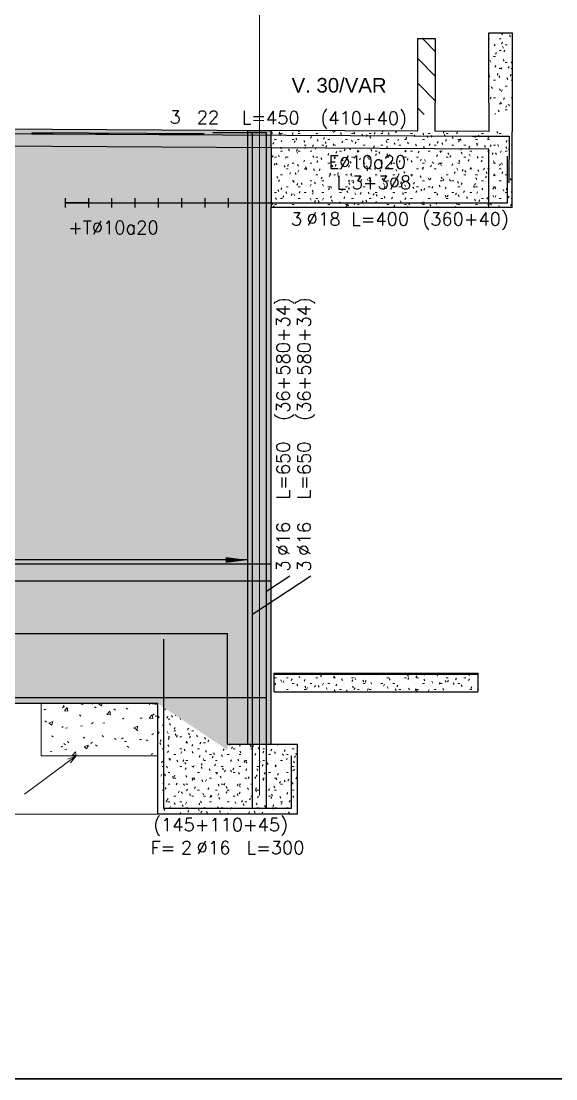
# Model space of a CAD drawing. Extents: x -9696 to 17719, y -11558 to 16829.
# Drawn here: x 1504 to 1963, y 68 to 976 of the extents above; entities that cross this region are included whole.
import ezdxf
from ezdxf.enums import TextEntityAlignment as Align

# ---------------------------------------------------------------- set-up
doc = ezdxf.new("R2010")
doc.units = 0
doc.header["$LTSCALE"] = 30
doc.header["$MEASUREMENT"] = 0
doc.linetypes.add('EJEGa$0$RLE-PROYECCION', pattern=[0.71438, 0.47625, -0.23813])
doc.layers.get('0').update_dxf_attribs({"linetype": 'CONTINUOUS'})
for name, color, linetype in [('EJEGa$0$FE', 7, 'CONTINUOUS'), ('EJEGa$0$RLA-CONTORNOS', 3, 'CONTINUOUS'), ('EJEGa$0$RLA-COTAS2', 1, 'CONTINUOUS'), ('EJEGa$0$RLA-FE', 7, 'CONTINUOUS'), ('EJEGa$0$RLA-TEXTOS-FE', 9, 'CONTINUOUS'), ('RLA-FORMATO', 7, 'CONTINUOUS')]:
    doc.layers.add(name, color=color, linetype=linetype)
for name, color, linetype, lineweight in [('EJEGa$0$G-PLANOTM', 2, 'CONTINUOUS', 15), ('EJEGa$0$RLA-CONTORNO', 30, 'CONTINUOUS', 25), ('EJEGa$0$RLA-EJES', 1, 'CONTINUOUS', 9), ('EJEGa$0$RLA-NIVEL-1', 1, 'CONTINUOUS', 9), ('EJEGa$0$RLA-TEXTOS-1', 9, 'CONTINUOUS', 9)]:
    doc.layers.add(name, color=color, linetype=linetype, lineweight=lineweight)
doc.layers.add('EJEGa$0$RLA-ACHURADO', color=30, linetype='EJEGa$0$RLE-PROYECCION', lineweight=15, transparency=0.7)
doc.styles.add('EJEGa$0$Arial_2', font='arial.ttf', dxfattribs={"height": 12.5})
doc.styles.add('EJEGa$0$RomanS', font='romans.shx', dxfattribs={"height": 11.25})
pattern_1 = [(0, (842.918, -1660.081), (20.32, 5.08), [1.676, -13.564, 1.676, -13.564, -81.28]), (0, (842.918, -1660.081), (20.32, 5.08), [-30.48, 1.676, -28.804, 1.676, -13.564, -35.56]), (0, (842.918, -1660.081), (20.32, 5.08), [-76.2, 1.676, -8.484, 1.676, -23.724]), (120, (850.538, -1657.541), (-14.559409, 15.057636), [1.676, -13.564, 1.676, -13.564, -81.28]), (120, (850.538, -1657.541), (-14.559409, 15.057636), [-30.48, 1.676, -28.804, 1.676, -13.564, -35.56]), (120, (850.538, -1657.541), (-14.559409, 15.057636), [-76.2, 1.676, -8.484, 1.676, -23.724]), (240, (853.078, -1647.381), (-5.760591, -20.137636), [1.676, -13.564, 1.676, -13.564, -81.28]), (240, (853.078, -1647.381), (-5.760591, -20.137636), [-30.48, 1.676, -28.804, 1.676, -13.564, -35.56]), (240, (853.078, -1647.381), (-5.760591, -20.137636), [-76.2, 1.676, -8.484, 1.676, -23.724])]
pattern_2 = [(50, (842.918, -1660.08), (36.4365, -3.1877), [3.81, -41.91]), (355, (842.918, -1660.08), (-7.0485, 38.2117), [3.048, -33.528]), (100.451, (845.954, -1660.347), (29.3886, 35.023), [3.238, -35.618]), (46.184, (842.92, -1649.92), (54.216, -8.4084), [5.715, -62.865]), (96.636, (847.436, -1650.62), (47.4805, 49.4854), [4.857, -53.427]), (351.184, (842.92, -1649.92), (47.481, 49.4846), [4.572, -50.292]), (21, (847.998, -1652.46), (30.3226, -20.4528), [3.81, -41.91]), (326, (847.998, -1652.46), (12.3607, 36.8379), [3.048, -33.528]), (71.451, (850.525, -1654.165), (42.6833, 16.3839), [3.238, -35.618]), (37.5, (842.918, -1660.081), (0.61807, 16.91082), [1.676, -31.445, 1.676, -32.36, -33.655]), (37.5, (842.918, -1660.081), (0.61807, 16.91082), [-67.158, 1.676, -31.979]), (7.5, (842.918, -1660.081), (13.36414, 20.03578), [1.676, -17.729, 1.676, -30.683, -12.827]), (7.5, (842.918, -1660.081), (13.36414, 20.03578), [-51.765, 1.676, -11.151]), (327.5, (831.589, -1660.081), (27.11816, -1.14606), [1.676, -11.024, 1.676, -37.948, -52.578]), (327.5, (831.589, -1660.081), (27.11816, -1.14606), [-52.324, 1.676, -50.902]), (317.5, (826.51, -1660.08), (29.6258, 5.0851), [1.676, -14.834, 1.676, -24.638, -37.338]), (317.5, (826.51, -1660.08), (29.6258, 5.0851), [-42.824, 1.676, -35.662])]

# ---------------------------------------------------------------- blocks, each defined once
blk = doc.blocks.new('EJEGa$0$Generic Models 1 - Generic Models 1-436798-EJE Ga')
at = {"layer": 'EJEGa$0$G-PLANOTM'}
h = blk.add_hatch(dxfattribs=at)
h.set_pattern_fill('RLE-M_N_E_H_ _PLANTA_', color=256, style=0, pattern_type=2)
h.set_pattern_definition(pattern_2)
h.paths.add_polyline_path([(1187.68, -962), (1187.68, -917), (1087.68, -917), (1087.68, -962)], flags=0)
for p, q in [((1187.68, -917), (1087.68, -917)), ((1087.68, -917), (1087.68, -962)), ((1187.68, -962), (1187.68, -917)), ((1087.68, -962), (1187.68, -962))]:
    blk.add_line(p, q, dxfattribs=at)
blk = doc.blocks.new('EJEGa$0$Generic Models 2 - Generic Models 1-437252-EJE Ga')
at = {"layer": 'EJEGa$0$G-PLANOTM'}
h = blk.add_hatch(dxfattribs=at)
h.set_pattern_fill('RLE-M_N_E_H_ _PLANTA_', color=256, style=0, pattern_type=2)
h.set_pattern_definition(pattern_2)
h.paths.add_polyline_path([(1187.68, -962), (1187.68, -917), (1087.68, -917), (1087.68, -962)], flags=0)
for p, q in [((1187.68, -917), (1087.68, -917)), ((1087.68, -917), (1087.68, -962)), ((1187.68, -962), (1187.68, -917)), ((1087.68, -962), (1187.68, -962))]:
    blk.add_line(p, q, dxfattribs=at)
blk = doc.blocks.new('*U230')
at = {"layer": 'EJEGa$0$RLA-FE'}
for p, q in [((0, 0), (0, 0)), ((0, 0), (698.21, 0)), ((698.21, 0), (748.21, 0)), ((748.21, 0), (780, 0)), ((780, 0), (780, 0))]:
    blk.add_line(p, q, dxfattribs=at)
at = {"layer": 'EJEGa$0$RLA-FE', "color": 3, "style": 'EJEGa$0$RomanS', "flags": 8}
for tag, p in [('F=', (297.99, -25.3)), ('NUM', (312.4, -25.3))]:
    blk.add_attdef(tag, text='', height=11.25, dxfattribs=at).set_placement(p, align=Align.RIGHT)
at = {"layer": 'EJEGa$0$RLA-FE', "color": 3, "style": 'EJEGa$0$RomanS'}
for tag, p, flags in [('PHI', (316.3, -25.08), 12), ('DIAM', (326.15, -25.3), 12), ('MINUS', (348.17, -25.3), 13), ('MARK', (361.56, -25.3), 13), ('TEXTO_FE1', (364.87, -25.3), 8), ('TEXTO_FE2', (432.39, -25.28), 8), ('TIPO', (388.8, -57.92), 13), ('NVECES', (374.93, -76.86), 13), ('NUMFE', (378.86, -96.62), 13), ('CAPA', (387.06, -115.74), 13), ('DESPLAZA', (277.18, -134.17), 13), ('ESPACIO', (283.22, -152.53), 13), ('CANT', (297.06, -171.33), 13)]:
    blk.add_attdef(tag, p, '', height=11.25, dxfattribs=dict(at, flags=flags))
blk = doc.blocks.new('*U231')
at = {"layer": 'EJEGa$0$RLA-FE'}
for p, q in [((0, 145), (0, 0)), ((110, 0), (110, 45)), ((0, 0), (28.21, 0)), ((28.21, 0), (78.21, 0)), ((78.21, 0), (110, 0))]:
    blk.add_line(p, q, dxfattribs=at)
at = {"layer": 'EJEGa$0$RLA-FE', "color": 3, "style": 'EJEGa$0$RomanS'}
for tag, p, flags in [('TEXTO_FE2', (-8.8, -19.86), 8), ('PHI', (28.48, -39.4), 12), ('DIAM', (38.34, -39.61), 12), ('MINUS', (60.36, -39.61), 13), ('TEXTO_FE1', (71.41, -39.61), 8), ('MARK', (73.75, -39.61), 13), ('TIPO', (53.8, -57.92), 13), ('NVECES', (39.93, -76.86), 13), ('NUMFE', (43.86, -96.62), 13), ('CAPA', (52.06, -115.74), 13), ('DESPLAZA', (277.18, -134.17), 13), ('ESPACIO', (283.22, -152.53), 13), ('CANT', (297.06, -171.33), 13)]:
    blk.add_attdef(tag, p, '', height=11.25, dxfattribs=dict(at, flags=flags))
at = {"layer": 'EJEGa$0$RLA-FE', "color": 3, "style": 'EJEGa$0$RomanS', "flags": 8}
for tag, p in [('F=', (10.18, -39.61)), ('NUM', (24.59, -39.61))]:
    blk.add_attdef(tag, text='', height=11.25, dxfattribs=at).set_placement(p, align=Align.RIGHT)
blk = doc.blocks.new('*U233')
at = {"layer": 'EJEGa$0$RLA-FE'}
for p, q in [((360, 0), (360, 40)), ((0, 0), (-20, 0)), ((-20, 0), (30, 0)), ((0, 0), (0, 0)), ((30, 0), (360, 0))]:
    blk.add_line(p, q, dxfattribs=at)
at = {"layer": 'EJEGa$0$RLA-FE', "color": 3, "style": 'EJEGa$0$RomanS', "flags": 8}
for tag, p in [('F=', (169.15, -19.57)), ('NUM', (183.56, -19.57))]:
    blk.add_attdef(tag, text='', height=11.25, dxfattribs=at).set_placement(p, align=Align.RIGHT)
at = {"layer": 'EJEGa$0$RLA-FE', "color": 3, "style": 'EJEGa$0$RomanS'}
for tag, p, flags in [('PHI', (187.45, -19.35), 12), ('DIAM', (197.31, -19.57), 12), ('MINUS', (219.33, -19.57), 13), ('TEXTO_FE1', (225.74, -19.57), 8), ('MARK', (232.72, -19.57), 13), ('TEXTO_FE2', (286.82, -19.55), 8), ('TIPO', (178.8, -57.92), 13), ('NVECES', (164.93, -76.86), 13), ('NUMFE', (168.86, -96.62), 13), ('CAPA', (177.06, -115.74), 13), ('DESPLAZA', (277.18, -134.17), 13), ('ESPACIO', (283.22, -152.53), 13), ('CANT', (297.06, -171.33), 13)]:
    blk.add_attdef(tag, p, '', height=11.25, dxfattribs=dict(at, flags=flags))
blk = doc.blocks.new('EJEGa$0$FLECHA')
at = {"color": 2}
blk.add_lwpolyline([(0, 0, 0, 5, 0), (19.21, 0, 5, 5, 0)], format="xyseb", dxfattribs=at)
blk = doc.blocks.new('*U236')
at = {"layer": 'EJEGa$0$RLA-FE'}
h = blk.add_hatch(color=256, dxfattribs=at)
edge = h.paths.add_edge_path()
edge.add_arc((119.19, 0), 3, 0, 360)
at = {"layer": 'EJEGa$0$RLA-FE', "color": 1}
blk.add_line((119.19, -342.84), (119.19, 447.14), dxfattribs=at)
at = {"layer": 'EJEGa$0$RLA-FE'}
for p, q in [((0, -30), (0, 0)), ((0, 0), (138.21, 0)), ((138.21, 0), (188.21, 0)), ((188.21, 0), (220, 0)), ((220, 0), (220, 0))]:
    blk.add_line(p, q, dxfattribs=at)
blk.add_circle((119.19, 0), 3, dxfattribs=at)
at = {"layer": 'EJEGa$0$FE', "color": 1, "rotation": 270}
blk.add_blockref('EJEGa$0$FLECHA', (119.19, 447.14), dxfattribs=at)
at = {"layer": 'EJEGa$0$FE', "color": 1, "xscale": -1, "rotation": 270}
blk.add_blockref('EJEGa$0$FLECHA', (119.19, -342.84), dxfattribs=at)
at = {"layer": 'EJEGa$0$RLA-FE', "color": 3, "style": 'EJEGa$0$RomanS'}
for tag, flags, p in [('TEXTO_FE2', 8, (127.09, 26.53)), ('+SUPLE', 12, (75.04, 7.32))]:
    blk.add_attdef(tag, text='', height=11.25, dxfattribs=dict(at, flags=flags)).set_placement(p, align=Align.RIGHT)
for tag, p, flags in [('LADO', (139.75, 26.53), 8), ('PHI', (79.08, 7.54), 14), ('A', (109.68, 7.32), 12), ('ESP', (120.58, 7.32), 12), ('MINUS', (145.65, 7.32), 13), ('TEXTO_FE1', (151.84, 7.32), 8), ('MARK', (159.05, 7.32), 13), ('TIPO', (89.59, -50.69), 13), ('NVECES', (75.71, -69.63), 13), ('NUMFE', (79.64, -89.39), 13), ('CAPA', (87.84, -108.51), 13), ('DESPLAZA', (258.97, -126.5), 13), ('ESPACIO', (265.02, -144.86), 13), ('CANT', (278.86, -163.66), 13), ('REC', (283.33, -184.45), 9)]:
    blk.add_attdef(tag, p, '', height=11.25, dxfattribs=dict(at, flags=flags))
at = {"layer": 'EJEGa$0$RLA-FE', "color": 3, "style": 'EJEGa$0$RomanS', "flags": 12}
blk.add_attdef('DIAM', text='', height=11.25, dxfattribs=at).set_placement((99.88, 7.32), align=Align.CENTER)
blk = doc.blocks.new('*U264')
at = {"layer": 'EJEGa$0$RLA-FE'}
for p, q in [((0, -30), (0, 0)), ((0, 0), (688.21, 0)), ((688.21, 0), (738.21, 0)), ((738.21, 0), (770, 0)), ((770, 0), (770, 0))]:
    blk.add_line(p, q, dxfattribs=at)
at = {"layer": 'EJEGa$0$RLA-FE', "color": 3, "style": 'EJEGa$0$RomanS', "flags": 8}
for tag, p in [('F=', (293.44, 9.32)), ('NUM', (307.85, 9.32))]:
    blk.add_attdef(tag, text='', height=11.25, dxfattribs=at).set_placement(p, align=Align.RIGHT)
at = {"layer": 'EJEGa$0$RLA-FE', "color": 3, "style": 'EJEGa$0$RomanS'}
for tag, p, flags in [('PHI', (311.74, 9.54), 14), ('DIAM', (321.6, 9.32), 12), ('MINUS', (343.62, 9.32), 13), ('MARK', (357.01, 9.32), 13), ('TEXTO_FE1', (360.31, 9.32), 8), ('TEXTO_FE2', (427.83, 9.34), 8), ('TIPO', (383.8, -75.78), 13), ('NVECES', (369.93, -94.72), 13), ('NUMFE', (373.86, -114.48), 13), ('CAPA', (382.06, -133.6), 13), ('DESPLAZA', (278.34, -151.59), 13), ('ESPACIO', (284.39, -169.95), 13), ('CANT', (298.23, -188.75), 13)]:
    blk.add_attdef(tag, p, '', height=11.25, dxfattribs=dict(at, flags=flags))
blk = doc.blocks.new('*U263')
at = {"layer": 'EJEGa$0$RLA-FE'}
for p, q in [((0, 0), (0, 0)), ((0, 0), (328.21, 0)), ((328.21, 0), (378.21, 0)), ((378.21, 0), (410, 0)), ((410, 0), (410, -40))]:
    blk.add_line(p, q, dxfattribs=at)
at = {"layer": 'EJEGa$0$RLA-FE', "color": 3, "style": 'EJEGa$0$RomanS', "flags": 8}
for tag, p in [('F=', (113.44, 9.32)), ('NUM', (127.85, 9.32))]:
    blk.add_attdef(tag, text='', height=11.25, dxfattribs=at).set_placement(p, align=Align.RIGHT)
at = {"layer": 'EJEGa$0$RLA-FE', "color": 3, "style": 'EJEGa$0$RomanS'}
for tag, p, flags in [('PHI', (131.74, 9.54), 14), ('DIAM', (141.6, 9.32), 12), ('MINUS', (163.62, 9.32), 13), ('MARK', (177.01, 9.32), 13), ('TEXTO_FE1', (180.31, 9.32), 8), ('TEXTO_FE2', (247.83, 9.34), 8), ('TIPO', (203.8, -75.78), 13), ('NVECES', (189.93, -94.72), 13), ('NUMFE', (193.86, -114.48), 13), ('CAPA', (202.06, -133.6), 13), ('DESPLAZA', (278.34, -151.59), 13), ('ESPACIO', (284.39, -169.95), 13), ('CANT', (298.23, -188.75), 13)]:
    blk.add_attdef(tag, p, '', height=11.25, dxfattribs=dict(at, flags=flags))
blk = doc.blocks.new('*U262')
at = {"layer": 'EJEGa$0$RLA-FE', "color": 6}
blk.add_line((0, 1), (148.02, 1), dxfattribs=at)
at = {"layer": 'EJEGa$0$RLA-FE', "color": 3, "style": 'EJEGa$0$RomanS', "flags": 8}
for tag, p in [('(', (59.66, 9.14)), ('EMP', (78.69, 9.14)), (')', (98, 9.14))]:
    blk.add_attdef(tag, text='', height=11.25, dxfattribs=at).set_placement(p, align=Align.CENTER)
blk = doc.blocks.new('*U266')
at = {"layer": 'EJEGa$0$RLA-FE'}
for p, q in [((0, 36), (0, 0)), ((580, 0), (580, 34)), ((0, 0), (498.21, 0)), ((498.21, 0), (548.21, 0)), ((548.21, 0), (580, 0))]:
    blk.add_line(p, q, dxfattribs=at)
at = {"layer": 'EJEGa$0$RLA-FE', "color": 3, "style": 'EJEGa$0$RomanS', "flags": 8}
for tag, p in [('F=', (198.44, -19.89)), ('NUM', (212.85, -19.89))]:
    blk.add_attdef(tag, text='', height=11.25, dxfattribs=at).set_placement(p, align=Align.RIGHT)
at = {"layer": 'EJEGa$0$RLA-FE', "color": 3, "style": 'EJEGa$0$RomanS'}
for tag, p, flags in [('PHI', (216.74, -19.68), 12), ('DIAM', (226.6, -19.89), 12), ('MINUS', (248.62, -19.89), 13), ('MARK', (262.01, -19.89), 13), ('TEXTO_FE1', (265.31, -19.89), 8), ('TEXTO_FE2', (332.83, -19.88), 8), ('TIPO', (288.8, -57.92), 13), ('NVECES', (274.93, -76.86), 13), ('NUMFE', (278.86, -96.62), 13), ('CAPA', (287.06, -115.74), 13), ('DESPLAZA', (277.18, -134.17), 13), ('ESPACIO', (283.22, -152.53), 13), ('CANT', (297.06, -171.33), 13)]:
    blk.add_attdef(tag, p, '', height=11.25, dxfattribs=dict(at, flags=flags))
blk = doc.blocks.new('*U267')
at = {"layer": 'EJEGa$0$RLA-FE'}
for p, q in [((0, 36), (0, 0)), ((580, 0), (580, 34)), ((0, 0), (498.21, 0)), ((498.21, 0), (548.21, 0)), ((548.21, 0), (580, 0))]:
    blk.add_line(p, q, dxfattribs=at)
at = {"layer": 'EJEGa$0$RLA-FE', "color": 3, "style": 'EJEGa$0$RomanS', "flags": 8}
for tag, p in [('F=', (198.44, -49.89)), ('NUM', (212.85, -49.89))]:
    blk.add_attdef(tag, text='', height=11.25, dxfattribs=at).set_placement(p, align=Align.RIGHT)
at = {"layer": 'EJEGa$0$RLA-FE', "color": 3, "style": 'EJEGa$0$RomanS'}
for tag, p, flags in [('PHI', (216.74, -49.68), 12), ('DIAM', (226.6, -49.89), 12), ('MINUS', (248.62, -49.89), 13), ('MARK', (262.01, -49.89), 13), ('TEXTO_FE1', (265.31, -49.89), 8), ('TEXTO_FE2', (332.83, -49.88), 8), ('TIPO', (288.8, -57.92), 13), ('NVECES', (274.93, -76.86), 13), ('NUMFE', (278.86, -96.62), 13), ('CAPA', (287.06, -115.74), 13), ('DESPLAZA', (277.18, -134.17), 13), ('ESPACIO', (283.22, -152.53), 13), ('CANT', (297.06, -171.33), 13)]:
    blk.add_attdef(tag, p, '', height=11.25, dxfattribs=dict(at, flags=flags))
blk = doc.blocks.new('*U268')
at = {"layer": 'EJEGa$0$RLA-FE'}
for p, q in [((0, -51), (0, 0)), ((0, 0), (467.21, 0)), ((467.21, 0), (517.21, 0)), ((517.21, 0), (549, 0)), ((549, 0), (549, -50))]:
    blk.add_line(p, q, dxfattribs=at)
at = {"layer": 'EJEGa$0$RLA-FE', "color": 3, "style": 'EJEGa$0$RomanS', "flags": 8}
for tag, p in [('F=', (182.94, 9.32)), ('NUM', (197.35, 9.32))]:
    blk.add_attdef(tag, text='', height=11.25, dxfattribs=at).set_placement(p, align=Align.RIGHT)
at = {"layer": 'EJEGa$0$RLA-FE', "color": 3, "style": 'EJEGa$0$RomanS'}
for tag, p, flags in [('PHI', (201.24, 9.54), 14), ('DIAM', (211.1, 9.32), 12), ('MINUS', (233.12, 9.32), 13), ('MARK', (246.51, 9.32), 13), ('TEXTO_FE1', (249.81, 9.32), 8), ('TEXTO_FE2', (317.33, 9.34), 8), ('TIPO', (273.3, -75.78), 13), ('NVECES', (259.43, -94.72), 13), ('NUMFE', (263.36, -114.48), 13), ('CAPA', (271.56, -133.6), 13), ('DESPLAZA', (278.34, -151.59), 13), ('ESPACIO', (284.39, -169.95), 13), ('CANT', (298.23, -188.75), 13)]:
    blk.add_attdef(tag, p, '', height=11.25, dxfattribs=dict(at, flags=flags))
blk = doc.blocks.new('*U269')
at = {"layer": 'EJEGa$0$RLA-FE'}
for p, q in [((0, -51), (0, 0)), ((0, 0), (467.21, 0)), ((467.21, 0), (517.21, 0)), ((517.21, 0), (549, 0)), ((549, 0), (549, -50))]:
    blk.add_line(p, q, dxfattribs=at)
at = {"layer": 'EJEGa$0$RLA-FE', "color": 3, "style": 'EJEGa$0$RomanS', "flags": 8}
for tag, p in [('F=', (182.94, 39.32)), ('NUM', (197.35, 39.32))]:
    blk.add_attdef(tag, text='', height=11.25, dxfattribs=at).set_placement(p, align=Align.RIGHT)
at = {"layer": 'EJEGa$0$RLA-FE', "color": 3, "style": 'EJEGa$0$RomanS'}
for tag, p, flags in [('PHI', (201.24, 39.54), 14), ('DIAM', (211.1, 39.32), 12), ('MINUS', (233.12, 39.32), 13), ('MARK', (246.51, 39.32), 13), ('TEXTO_FE1', (249.81, 39.32), 8), ('TEXTO_FE2', (317.33, 39.34), 8), ('TIPO', (273.3, -75.78), 13), ('NVECES', (259.43, -94.72), 13), ('NUMFE', (263.36, -114.48), 13), ('CAPA', (271.56, -133.6), 13), ('DESPLAZA', (278.34, -151.59), 13), ('ESPACIO', (284.39, -169.95), 13), ('CANT', (298.23, -188.75), 13)]:
    blk.add_attdef(tag, p, '', height=11.25, dxfattribs=dict(at, flags=flags))
blk = doc.blocks.new('*U270')
at = {"layer": 'EJEGa$0$RLA-FE'}
for p, q in [((0, -50), (0, 0)), ((0, 0), (467.21, 0)), ((467.21, 0), (517.21, 0)), ((517.21, 0), (549, 0)), ((549, 0), (549, -50))]:
    blk.add_line(p, q, dxfattribs=at)
at = {"layer": 'EJEGa$0$RLA-FE', "color": 3, "style": 'EJEGa$0$RomanS', "flags": 8}
for tag, p in [('F=', (182.94, 69.32)), ('NUM', (197.35, 69.32))]:
    blk.add_attdef(tag, text='', height=11.25, dxfattribs=at).set_placement(p, align=Align.RIGHT)
at = {"layer": 'EJEGa$0$RLA-FE', "color": 3, "style": 'EJEGa$0$RomanS'}
for tag, p, flags in [('PHI', (201.24, 69.54), 14), ('DIAM', (211.1, 69.32), 12), ('MINUS', (233.12, 69.32), 13), ('MARK', (246.51, 69.32), 13), ('TEXTO_FE1', (249.81, 69.32), 8), ('TEXTO_FE2', (317.33, 69.34), 8), ('TIPO', (273.3, -75.78), 13), ('NVECES', (259.43, -94.72), 13), ('NUMFE', (263.36, -114.48), 13), ('CAPA', (271.56, -133.6), 13), ('DESPLAZA', (283.34, -151.59), 13), ('ESPACIO', (289.39, -169.95), 13), ('CANT', (303.23, -188.75), 13)]:
    blk.add_attdef(tag, p, '', height=11.25, dxfattribs=dict(at, flags=flags))
blk = doc.blocks.new('EJEGa$0$A$C1DD01028')
at = {"layer": 'EJEGa$0$RLA-FE'}
ref = blk.add_blockref('*U270', (24, -115), dxfattribs=dict(at, rotation=90))
ref.add_attrib('DIAM', '16', (-45.32, 96.1), dxfattribs={"color": 3, "height": 11.25, "rotation": 90, "style": 'EJEGa$0$RomanS'})
ref.add_attrib('NUM', '3', dxfattribs={"color": 3, "height": 11.25, "rotation": 90, "style": 'EJEGa$0$RomanS'}).set_placement((-45.32, 82.35), align=Align.RIGHT)
ref.add_attrib('TEXTO_FE1', 'L=650', (-45.32, 134.81), dxfattribs={"color": 3, "height": 11.25, "rotation": 90, "style": 'EJEGa$0$RomanS'})
ref.add_attrib('TEXTO_FE2', '(50+549+50)', (-45.34, 202.33), dxfattribs={"color": 3, "height": 11.25, "rotation": 90, "style": 'EJEGa$0$RomanS'})
ref = blk.add_blockref('*U269', (16, -115), dxfattribs=dict(at, rotation=90))
ref.add_attrib('DIAM', '16', (-23.32, 96.1), dxfattribs={"color": 3, "height": 11.25, "rotation": 90, "style": 'EJEGa$0$RomanS'})
ref.add_attrib('NUM', '3', dxfattribs={"color": 3, "height": 11.25, "rotation": 90, "style": 'EJEGa$0$RomanS'}).set_placement((-23.32, 82.35), align=Align.RIGHT)
ref.add_attrib('TEXTO_FE1', 'L=650', (-23.32, 134.81), dxfattribs={"color": 3, "height": 11.25, "rotation": 90, "style": 'EJEGa$0$RomanS'})
ref.add_attrib('TEXTO_FE2', '(51+549+50)', (-23.34, 202.33), dxfattribs={"color": 3, "height": 11.25, "rotation": 90, "style": 'EJEGa$0$RomanS'})
ref = blk.add_blockref('*U268', (4, -115), dxfattribs=dict(at, rotation=90))
ref.add_attrib('DIAM', '16', (-5.32, 96.1), dxfattribs={"color": 3, "height": 11.25, "rotation": 90, "style": 'EJEGa$0$RomanS'})
ref.add_attrib('NUM', '3', dxfattribs={"color": 3, "height": 11.25, "rotation": 90, "style": 'EJEGa$0$RomanS'}).set_placement((-5.32, 82.35), align=Align.RIGHT)
ref.add_attrib('TEXTO_FE1', 'L=650', (-5.32, 134.81), dxfattribs={"color": 3, "height": 11.25, "rotation": 90, "style": 'EJEGa$0$RomanS'})
ref.add_attrib('TEXTO_FE2', '(51+549+50)', (-5.34, 202.33), dxfattribs={"color": 3, "height": 11.25, "rotation": 90, "style": 'EJEGa$0$RomanS'})
ref = blk.add_blockref('*U267', (813.98, -150), dxfattribs=dict(at, rotation=90))
ref.add_attrib('DIAM', '16', (863.88, 76.6), dxfattribs={"color": 3, "height": 11.25, "rotation": 90, "style": 'EJEGa$0$RomanS'})
ref.add_attrib('NUM', '3', dxfattribs={"color": 3, "height": 11.25, "rotation": 90, "style": 'EJEGa$0$RomanS'}).set_placement((863.88, 62.85), align=Align.RIGHT)
ref.add_attrib('TEXTO_FE1', 'L=650', (863.88, 115.31), dxfattribs={"color": 3, "height": 11.25, "rotation": 90, "style": 'EJEGa$0$RomanS'})
ref.add_attrib('TEXTO_FE2', '(36+580+34)', (863.86, 182.83), dxfattribs={"color": 3, "height": 11.25, "rotation": 90, "style": 'EJEGa$0$RomanS'})
ref.add_attrib('PHI', '%%C', (863.66, 66.74), dxfattribs={"color": 3, "height": 11.25, "rotation": 90, "style": 'EJEGa$0$RomanS'})
ref = blk.add_blockref('*U266', (825.98, -150), dxfattribs=dict(at, rotation=90))
ref.add_attrib('DIAM', '16', (845.88, 76.6), dxfattribs={"color": 3, "height": 11.25, "rotation": 90, "style": 'EJEGa$0$RomanS'})
ref.add_attrib('NUM', '3', dxfattribs={"color": 3, "height": 11.25, "rotation": 90, "style": 'EJEGa$0$RomanS'}).set_placement((845.88, 62.85), align=Align.RIGHT)
ref.add_attrib('TEXTO_FE1', 'L=650', (845.88, 115.31), dxfattribs={"color": 3, "height": 11.25, "rotation": 90, "style": 'EJEGa$0$RomanS'})
ref.add_attrib('TEXTO_FE2', '(36+580+34)', (845.86, 182.83), dxfattribs={"color": 3, "height": 11.25, "rotation": 90, "style": 'EJEGa$0$RomanS'})
ref.add_attrib('PHI', '%%C', (845.66, 66.74), dxfattribs={"color": 3, "height": 11.25, "rotation": 90, "style": 'EJEGa$0$RomanS'})
blk = doc.blocks.new('*U271')
at = {"layer": 'EJEGa$0$RLA-FE', "color": 1}
blk.add_line((-4, 0), (4, 0), dxfattribs=at)
blk = doc.blocks.new('*U272')
at = {"layer": 'EJEGa$0$RLA-COTAS2', "color": 0, "linetype": 'ByBlock', "lineweight": -2, "transparency": 16777216}
for p in [(0, 140), (0, 120), (0, 100), (0, 80), (0, 60), (0, 40), (0, 20), (0, 0)]:
    blk.add_blockref('*U271', p, dxfattribs=at)
blk = doc.blocks.new('EJEGa')
at = {"layer": 'EJEGa$0$RLA-ACHURADO'}
h = blk.add_hatch(dxfattribs=at)
h.set_pattern_fill('SAND - DENSE', color=256, style=0, pattern_type=2)
h.set_pattern_definition(pattern_1)
h.paths.add_polyline_path([(1492.18, -411.15), (1492.18, -341), (1472.18, -341), (1472.18, -411.14)], flags=0)
h = blk.add_hatch(dxfattribs=at)
h.set_pattern_fill('RLE-N_E__2_ETAPA', color=256, style=0, pattern_type=2)
h.set_pattern_definition([(315, (842.918, -1660.081), (10.6066, 10.6066), [])])
h.paths.add_polyline_path([(1426.14, -411.11), (1426.14, -346), (1411.14, -346), (1411.14, -411.1)], flags=0)
h = blk.add_hatch(dxfattribs=at)
h.set_pattern_fill('SAND - DENSE', color=256, style=0, pattern_type=2)
h.set_pattern_definition(pattern_1)
h.paths.add_polyline_path([(1285.18, -952), (1285.18, -424.86), (455.2, -420.3), (455.2, -857), (1247.68, -857), (1247.68, -952)])
h = blk.add_hatch(dxfattribs=at)
h.set_pattern_fill('SAND - DENSE', color=256, style=0, pattern_type=2)
h.set_pattern_definition(pattern_1)
h.paths.add_polyline_path([(1492.1, -441), (1490.46, -425.49), (1283.46, -425.36), (1285.1, -439.86)])
h = blk.add_hatch(dxfattribs=at)
h.set_pattern_fill('SAND - DENSE', color=256, style=0, pattern_type=2)
h.set_pattern_definition(pattern_1)
h.paths.add_polyline_path([(1492.18, -491), (1492.18, -441), (1285.18, -439.86), (1285.18, -491)], flags=0)
h = blk.add_hatch(dxfattribs=at)
h.set_pattern_fill('SAND - DENSE', color=256, style=0, pattern_type=2)
h.set_pattern_definition(pattern_1)
h.paths.add_polyline_path([(1285.18, -812), (1285.18, -797), (455.2, -797), (455.2, -812)], flags=0)
h = blk.add_hatch(dxfattribs=at)
h.set_pattern_fill('SAND - DENSE', color=256, style=0, pattern_type=2)
h.set_pattern_definition(pattern_1)
h.paths.add_polyline_path([(1187.68, -917), (1247.68, -957), (1247.68, -857), (610.2, -857), (610.2, -917)])
h = blk.add_hatch(dxfattribs=at)
h.set_pattern_fill('SAND - DENSE', color=256, style=0, pattern_type=2)
h.set_pattern_definition([(0, (842.918, -906.522), (20.32, 0.406), [1.676, -13.564, 1.676, -13.564, -81.28]), (0, (842.918, -906.522), (20.32, 0.406), [-30.48, 1.676, -28.804, 1.676, -13.564, -35.56]), (0, (842.918, -906.522), (20.32, 0.406), [-76.2, 1.676, -8.484, 1.676, -23.724]), (172.127, (850.538, -906.319), (-14.5596348, 1.201673), [0.846, -6.846, 0.846, -6.846, -41.027]), (172.127, (850.538, -906.319), (-14.5596348, 1.201673), [-15.385, 0.846, -14.539, 0.846, -6.846, -17.949]), (172.127, (850.538, -906.319), (-14.5596348, 1.201673), [-38.463, 0.846, -4.282, 0.846, -11.975]), (187.873, (853.078, -905.508), (-5.7610027, -1.6082888), [0.846, -6.846, 0.846, -6.846, -41.027]), (187.873, (853.078, -905.508), (-5.7610027, -1.6082888), [-15.385, 0.846, -14.539, 0.846, -6.846, -17.949]), (187.873, (853.078, -905.508), (-5.7610027, -1.6082888), [-38.463, 0.846, -4.282, 0.846, -11.975])])
h.paths.add_polyline_path([(1287.68, -892), (1462.68, -892), (1462.68, -890.96), (1287.68, -890.96)], flags=0)
h = blk.add_hatch(dxfattribs=at)
h.set_pattern_fill('SAND - DENSE', color=256, style=0, pattern_type=2)
h.set_pattern_definition(pattern_1)
h.paths.add_polyline_path([(1287.68, -907), (1462.68, -907), (1462.68, -892), (1287.68, -892)], flags=0)
h = blk.add_hatch(dxfattribs=at)
h.set_pattern_fill('SAND - DENSE', color=256, style=0, pattern_type=2)
h.set_pattern_definition(pattern_1)
h.paths.add_polyline_path([(1247.68, -1012), (1247.68, -957), (1187.68, -917), (1187.68, -1012)])
h = blk.add_hatch(dxfattribs=at)
h.set_pattern_fill('SAND - DENSE', color=256, style=0, pattern_type=2)
h.set_pattern_definition(pattern_1)
h.paths.add_polyline_path([(1307.68, -1012), (1307.68, -952), (1247.68, -952), (1247.68, -1012)], flags=0)
at = {"layer": 'EJEGa$0$RLA-CONTORNO'}
for p, q in [((1472.18, -341), (1492.18, -341)), ((1472.18, -401.11), (1472.18, -341)), ((1492.18, -341), (1492.18, -401.13)), ((1411.14, -346), (1426.14, -346)), ((1411.14, -401.07), (1411.14, -346)), ((1426.14, -346), (1426.14, -401.08)), ((1411.14, -425.55), (1411.14, -401.08)), ((1426.14, -425.64), (1426.14, -401.08)), ((1472.18, -401.11), (1472.18, -425.89)), ((1492.18, -401.13), (1492.18, -426)), ((455.2, -420.3), (1285.18, -424.86)), ((1265.18, -952), (1265.18, -425)), ((1265.18, -425), (1285.18, -425)), ((1285.18, -439.86), (1285.18, -424.86)), ((1411.14, -425.55), (1285.18, -424.86)), ((1472.18, -425.89), (1426.14, -425.64)), ((1492.18, -441), (1492.18, -426)), ((1285.18, -439.86), (455.2, -435.3)), ((1472.18, -440.89), (1285.18, -439.86)), ((1285.18, -439.87), (1285.18, -491)), ((1472.18, -491), (1472.18, -440.89)), ((1492.18, -491), (1492.18, -441)), ((1285.18, -952), (1285.18, -491)), ((1492.18, -491), (1285.18, -491)), ((455.2, -797), (1285.18, -797)), ((1285.18, -812), (455.2, -812)), ((210.2, -857), (1247.68, -857)), ((1247.68, -952), (1247.68, -857)), ((1287.68, -890.96), (1462.68, -890.96)), ((1287.68, -907), (1287.68, -890.96)), ((1462.68, -892), (1287.68, -892)), ((1462.68, -890.96), (1462.68, -907)), ((1287.68, -907), (1462.68, -907)), ((1187.68, -917), (610.2, -917)), ((1187.68, -917), (1187.68, -1012)), ((1247.68, -952), (1307.68, -952)), ((1307.68, -1012), (1307.68, -952)), ((1307.68, -1012), (1187.68, -1012))]:
    blk.add_line(p, q, dxfattribs=at)
at = {"layer": 'EJEGa$0$RLA-CONTORNOS', "color": 2}
for p, q in [((1319.2, -807.68), (1269.18, -840.73)), ((1301.08, -807.68), (1281.18, -820.83))]:
    blk.add_line(p, q, dxfattribs=at)
at = {"layer": 'EJEGa$0$RLA-EJES'}
blk.add_line((1275.18, -996.18), (1275.18, -59.83), dxfattribs=at)
at = {"layer": 'EJEGa$0$RLA-NIVEL-1'}
blk.add_line((1231.04, -1012), (-53.44, -1012), dxfattribs=at)
at = {"layer": 'EJEGa$0$RLA-TEXTOS-1'}
for q in [(1073.32, -994.97), (1110.49, -964.86), (1112.88, -968.09)]:
    blk.add_line((1117.71, -962), q, dxfattribs=at)
at = {"color": 2}
blk.add_blockref('EJEGa$0$A$C1DD01028', (455.2, -857), dxfattribs=at)
at = {"layer": 'EJEGa$0$G-PLANOTM'}
for name in ['EJEGa$0$Generic Models 1 - Generic Models 1-436798-EJE Ga', 'EJEGa$0$Generic Models 2 - Generic Models 1-437252-EJE Ga']:
    blk.add_blockref(name, (0, 0), dxfattribs=at)
at = {"layer": 'EJEGa$0$RLA-COTAS2', "rotation": 270}
blk.add_blockref('*U272', (1108.18, -487.02), dxfattribs=at)
at = {"layer": 'EJEGa$0$RLA-FE'}
ref = blk.add_blockref('*U264', (457.6, -424.32), dxfattribs=dict(at, rotation=359.6851911926109))
ref.add_attrib('DIAM', '16', (779.25, -416.76), dxfattribs={"color": 3, "height": 11.25, "rotation": 359.68519, "style": 'EJEGa$0$RomanS'})
ref.add_attrib('NUM', '3', dxfattribs={"color": 3, "height": 11.25, "rotation": 359.68519, "style": 'EJEGa$0$RomanS'}).set_placement((765.5, -416.68), align=Align.RIGHT)
ref.add_attrib('TEXTO_FE1', 'L=800', (817.96, -416.97), dxfattribs={"color": 3, "height": 11.25, "rotation": 359.68519, "style": 'EJEGa$0$RomanS'})
ref.add_attrib('TEXTO_FE2', '(30+770)', (885.48, -417.32), dxfattribs={"color": 3, "height": 11.25, "rotation": 359.68519, "style": 'EJEGa$0$RomanS'})
ref = blk.add_blockref('*U263', (1079.57, -427.73), dxfattribs=dict(at, rotation=359.6851911926109))
ref.add_attrib('DIAM', '22', (1221.22, -419.19), dxfattribs={"color": 3, "height": 11.25, "rotation": 359.68519, "style": 'EJEGa$0$RomanS'})
ref.add_attrib('NUM', '3', dxfattribs={"color": 3, "height": 11.25, "rotation": 359.68519, "style": 'EJEGa$0$RomanS'}).set_placement((1207.47, -419.11), align=Align.RIGHT)
ref.add_attrib('TEXTO_FE1', 'L=450', (1259.93, -419.4), dxfattribs={"color": 3, "height": 11.25, "rotation": 359.68519, "style": 'EJEGa$0$RomanS'})
ref.add_attrib('TEXTO_FE2', '(410+40)', (1327.46, -419.75), dxfattribs={"color": 3, "height": 11.25, "rotation": 359.68519, "style": 'EJEGa$0$RomanS'})
at = {"layer": 'EJEGa$0$RLA-FE', "rotation": 359.6851911926109}
blk.add_blockref('*U262', (1079.57, -427.73), dxfattribs=at)
at = {"layer": 'EJEGa$0$RLA-FE'}
ref = blk.add_blockref('*U233', (1128.18, -487.02), dxfattribs=at)
ref.add_attrib('DIAM', '18', (1325.49, -506.59), dxfattribs={"color": 3, "height": 11.25, "style": 'EJEGa$0$RomanS'})
ref.add_attrib('NUM', '3', dxfattribs={"color": 3, "height": 11.25, "style": 'EJEGa$0$RomanS'}).set_placement((1311.74, -506.59), align=Align.RIGHT)
ref.add_attrib('TEXTO_FE1', 'L=400', (1353.92, -506.59), dxfattribs={"color": 3, "height": 11.25, "style": 'EJEGa$0$RomanS'})
ref.add_attrib('TEXTO_FE2', '(360+40)', (1415, -506.57), dxfattribs={"color": 3, "height": 11.25, "style": 'EJEGa$0$RomanS'})
ref.add_attrib('PHI', '%%C', (1315.64, -506.38), dxfattribs={"color": 3, "height": 11.25, "style": 'EJEGa$0$RomanS'})
ref = blk.add_blockref('*U236', (922.34, -913), dxfattribs=dict(at, rotation=90))
ref.add_attrib('DIAM', '10', dxfattribs={"color": 3, "height": 11.25, "rotation": 90, "style": 'EJEGa$0$RomanS'}).set_placement((915.02, -813.12), align=Align.CENTER)
ref.add_attrib('LADO', '(LADO TIERRA)', (895.81, -773.25), dxfattribs={"color": 3, "height": 11.25, "rotation": 90, "style": 'EJEGa$0$RomanS'})
ref.add_attrib('TEXTO_FE1', 'L=250', (915.02, -761.16), dxfattribs={"color": 3, "height": 11.25, "rotation": 90, "style": 'EJEGa$0$RomanS'})
ref.add_attrib('TEXTO_FE2', '(30+220)', dxfattribs={"color": 3, "height": 11.25, "rotation": 90, "style": 'EJEGa$0$RomanS'}).set_placement((895.82, -785.91), align=Align.RIGHT)
ref.add_attrib('+SUPLE', '+M.V.', dxfattribs={"color": 3, "height": 11.25, "rotation": 90, "style": 'EJEGa$0$RomanS'}).set_placement((915.02, -837.96), align=Align.RIGHT)
ref.add_attrib('A', 'a', (915.02, -803.32), dxfattribs={"color": 3, "height": 11.25, "rotation": 90, "style": 'EJEGa$0$RomanS'})
ref.add_attrib('ESP', '20', (915.02, -792.42), dxfattribs={"color": 3, "height": 11.25, "rotation": 90, "style": 'EJEGa$0$RomanS'})
ref = blk.add_blockref('*U231', (1192.68, -1006.88), dxfattribs=at)
ref.add_attrib('DIAM', '16', (1231.02, -1046.49), dxfattribs={"color": 3, "height": 11.25, "style": 'EJEGa$0$RomanS'})
ref.add_attrib('NUM', '2', dxfattribs={"color": 3, "height": 11.25, "style": 'EJEGa$0$RomanS'}).set_placement((1217.27, -1046.49), align=Align.RIGHT)
ref.add_attrib('TEXTO_FE1', 'L=300', (1264.1, -1046.49), dxfattribs={"color": 3, "height": 11.25, "style": 'EJEGa$0$RomanS'})
ref.add_attrib('TEXTO_FE2', '(145+110+45)', (1183.88, -1026.74), dxfattribs={"color": 3, "height": 11.25, "style": 'EJEGa$0$RomanS'})
ref.add_attrib('PHI', '%%C', (1221.17, -1046.28), dxfattribs={"color": 3, "height": 11.25, "style": 'EJEGa$0$RomanS'})
ref.add_attrib('F=', 'F=', dxfattribs={"color": 3, "height": 11.25, "style": 'EJEGa$0$RomanS'}).set_placement((1202.86, -1046.49), align=Align.RIGHT)
ref = blk.add_blockref('*U230', (500.2, -912.01), dxfattribs=at)
ref.add_attrib('DIAM', '16', (826.36, -937.31), dxfattribs={"color": 3, "height": 11.25, "style": 'EJEGa$0$RomanS'})
ref.add_attrib('NUM', '2', dxfattribs={"color": 3, "height": 11.25, "style": 'EJEGa$0$RomanS'}).set_placement((812.6, -937.31), align=Align.RIGHT)
ref.add_attrib('TEXTO_FE1', 'L=780', (865.07, -937.31), dxfattribs={"color": 3, "height": 11.25, "style": 'EJEGa$0$RomanS'})
ref.add_attrib('PHI', '%%C', (816.5, -937.1), dxfattribs={"color": 3, "height": 11.25, "style": 'EJEGa$0$RomanS'})
ref.add_attrib('F=', 'F=', dxfattribs={"color": 3, "height": 11.25, "style": 'EJEGa$0$RomanS'}).set_placement((798.2, -937.31), align=Align.RIGHT)
at = {"layer": 'EJEGa$0$RLA-TEXTOS-1', "insert": (1343.5, -379.88), "char_height": 12.5, "width": 89.527, "attachment_point": 2, "line_spacing_factor": 0.941778, "style": 'EJEGa$0$Arial_2'}
blk.add_mtext('V. 30/VAR', dxfattribs=at)
at = {"layer": 'EJEGa$0$RLA-TEXTOS-FE', "color": 9, "style": 'EJEGa$0$RomanS'}
for s, p in [('E%%C10a20', (1367.74, -457.66)), ('L:3+3%%C8', (1373.4, -475.24)), ('+T%%C10a20', (1149.7, -513.88))]:
    blk.add_text(s, height=11.25, dxfattribs=at).set_placement(p, align=Align.CENTER)

msp = doc.modelspace()

# ---------------------------------------------------------------- linework, layer by layer
at = {"layer": 'RLA-FORMATO', "color": 6, "linetype": 'Continuous'}
for p, q in [((-58.1, 68.1), (5686.9, 68.1)), ((5686.9, 68.1), (426.9, 68.1))]:
    msp.add_line(p, q, dxfattribs=at)

# ---------------------------------------------------------------- block references
msp.add_blockref('EJEGa', (433.72, 1307.47))

doc.saveas('drawing.dxf')
